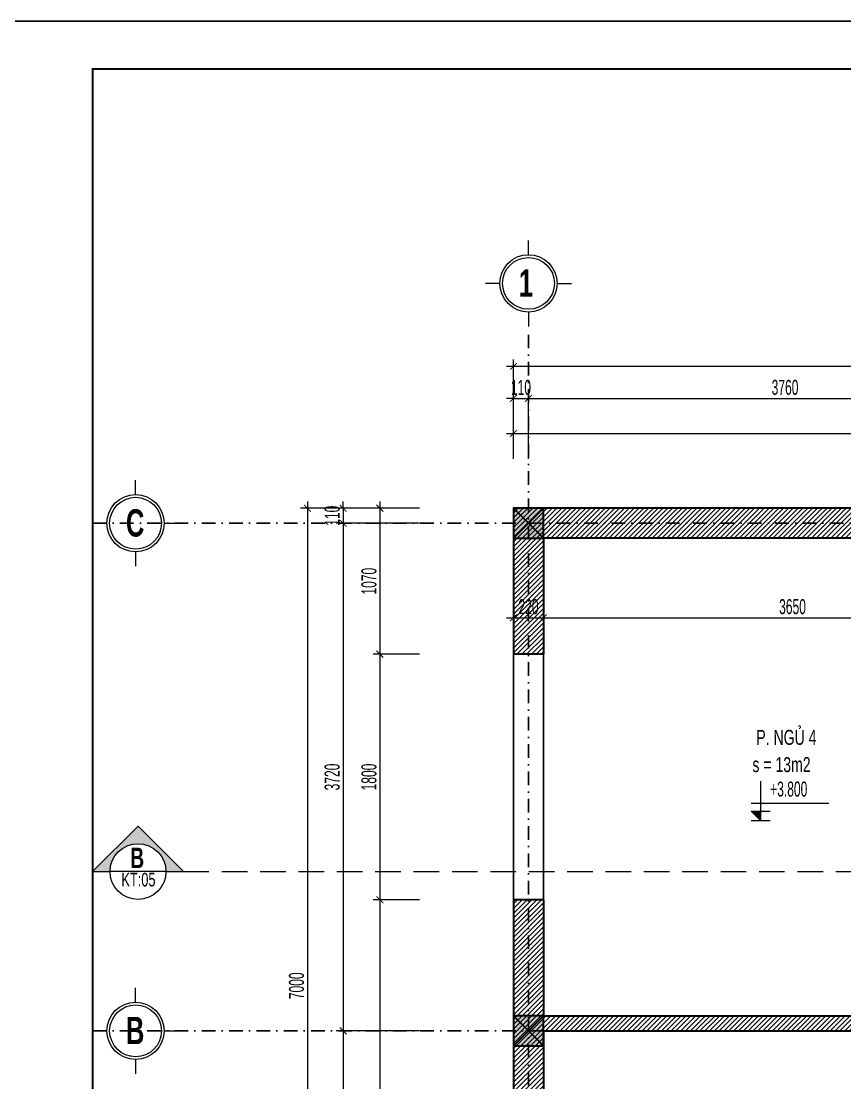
# Model space of a CAD drawing. Header units: inches. Extents: x 274208 to 641690, y -81912 to 129129.
# Drawn here: x 511264 to 517299, y 96287 to 104067 of the extents above; entities that cross this region are included whole.
import ezdxf
from ezdxf.enums import TextEntityAlignment as Align

# ---------------------------------------------------------------- set-up
doc = ezdxf.new("R2010")
doc.units = ezdxf.units.IN
doc.header["$MEASUREMENT"] = 0
doc.header["$PDMODE"] = 3
doc.linetypes.add('$1$HIDDEN', pattern=[0.375, 0.25, -0.125])
doc.linetypes.add('DASHDOT', pattern=[1, 0.5, -0.25, 0, -0.25])
for name, color, linetype, lineweight in [('01.Cut', 255, 'Continuous', 35), ('02.Thay', 145, 'Continuous', 20), ('05.Text', 253, 'Continuous', 18), ('06.betong', 2, 'Continuous', 35), ('08.Dim', 156, 'Continuous', 15), ('09.Hatch', 250, 'Continuous', 5), ('11.Khung bo', 32, 'Continuous', 50), ('12.Khung', 36, 'Continuous', 25), ('DIM', 252, 'Continuous', 20), ('NN_KI HIEU', 22, 'Continuous', 18)]:
    doc.layers.add(name, color=color, linetype=linetype, lineweight=lineweight)
for name, color, linetype in [('NET VUA', 143, 'Continuous'), ('text', 7, 'Continuous'), ('TRUC', 250, 'DASHDOT')]:
    doc.layers.add(name, color=color, linetype=linetype)
doc.layers.add('Tpl_Bound', color=1, linetype='Continuous', plot=False)
doc.styles.add('AVANTH', font='')
doc.styles.add('AVANTHB', font='')
doc.styles.add('TT5_Text Dim', font='hoatbif.shx', dxfattribs={"width": 0.6})
doc.styles.get('AVANTH').set_extended_font_data('.VnAvantH')
doc.styles.get('AVANTHB').set_extended_font_data('.VnAvantH', bold=True)
doc.dimstyles.new('TT5_Dim 1-50', dxfattribs={"dimscale": 50, "dimtxt": 2.2, "dimasz": 1, "dimexe": 1, "dimexo": 0.5, "dimgap": 0.5, "dimtad": 1, "dimdec": 0, "dimzin": 0, "dimdsep": 46, "dimtxsty": 'TT5_Text Dim', "dimblk": 'ARCHTICK', "dimcen": 0, "dimdle": 1, "dimclrd": 256, "dimclre": 256, "dimclrt": 1, "dimadec": 0, "dimazin": 0, "dimtfac": 0.015, "dimtdec": 0, "dimtix": 1, "dimtmove": 2, "dimatfit": 3, "dimldrblk": 'DOT', "dimfxl": 1, "dimtolj": 1, "dimtzin": 0, "dimlwd": -1, "dimlwe": -1, "dimarcsym": 1})

# ---------------------------------------------------------------- blocks, each defined once
blk = doc.blocks.new('100')
at = {"layer": '11.Khung bo', "const_width": 26.7}
blk.add_lwpolyline([(1860913, -945240), (1860913, -916940), (1896063, -916940), (1896063, -945240)], close=True, dxfattribs=at)
at = {"layer": '12.Khung', "color": 1}
blk.add_lwpolyline([(1901579, -945940), (1901579, -916240), (1859580, -916240), (1859580, -945940)], close=True, dxfattribs=at)
blk = doc.blocks.new('\xad3yjrtuktyl')
at = {"layer": '06.betong'}
blk.add_hatch(color=0, dxfattribs=at).paths.add_polyline_path([(-110, -110), (110, -110), (110, 110), (-110, 110)])
at = {"layer": '06.betong', "color": 0}
for p, q in [((-110, 110), (110, -110)), ((-110, -110), (110, 110))]:
    blk.add_line(p, q, dxfattribs=at)
blk.add_lwpolyline([(-110, -110), (110, -110), (110, 110), (-110, 110)], close=True, dxfattribs=at)
blk = doc.blocks.new('DANHTRUC')
for p, q in [((980383, -947347), (980383, -947137)), ((979963, -947767), (979753, -947767)), ((980803, -947767), (981013, -947767)), ((980383, -948187), (980383, -948397))]:
    blk.add_line(p, q)
for radius in [420, 380]:
    blk.add_circle((980383, -947767), radius)
blk = doc.blocks.new('_ARCHTICK')
at = {"color": 0, "linetype": 'ByBlock', "const_width": 0.15}
blk.add_lwpolyline([(-0.5, -0.5), (0.5, 0.5)], dxfattribs=at)
blk = doc.blocks.new('*D449')
at = {"layer": '08.Dim', "transparency": 16777216}
for p, q in [((513892.7, 100547.6), (513892.7, 99377.6)), ((514183.3, 100497.6), (513842.7, 100497.6)), ((514183.3, 99427.6), (513842.7, 99427.6))]:
    blk.add_line(p, q, dxfattribs=at)
at = {"layer": 'Defpoints', "color": 0, "transparency": 16777216}
for p in [(514208.3, 100497.6), (513892.7, 99427.6), (514208.3, 99427.6)]:
    blk.add_point(p, dxfattribs=at)
at = {"layer": '08.Dim', "transparency": 16777216, "xscale": 50, "yscale": 50, "zscale": 50}
for p, rotation in [((513892.7, 100497.6), 90), ((513892.7, 99427.6), 270)]:
    blk.add_blockref('_ARCHTICK', p, dxfattribs=dict(at, rotation=rotation))
at = {"layer": '08.Dim', "color": 1, "transparency": 16777216, "insert": (513812.7, 99962.6), "char_height": 110, "attachment_point": 5, "rotation": 90, "style": 'TT5_Text Dim'}
blk.add_mtext('\\A1;1070', dxfattribs=at)
blk = doc.blocks.new('_DOT')
at = {"color": 1, "linetype": 'ByBlock'}
blk.add_line((-0.5, 0), (-1, 0), dxfattribs=at)
at = {"color": 1, "linetype": 'ByBlock', "const_width": 0.5}
blk.add_lwpolyline([(-0.25, 0, 1), (0.25, 0, 1)], format="xyb", close=True, dxfattribs=at)
blk = doc.blocks.new('*D450')
at = {"layer": '08.Dim', "transparency": 16777216}
for p, q in [((514183.3, 99427.6), (513842.7, 99427.6)), ((513892.7, 99477.6), (513892.7, 97577.6)), ((514183.3, 97627.6), (513842.7, 97627.6))]:
    blk.add_line(p, q, dxfattribs=at)
at = {"layer": 'Defpoints', "color": 0, "transparency": 16777216}
for p in [(514208.3, 99427.6), (513892.7, 97627.6), (514208.3, 97627.6)]:
    blk.add_point(p, dxfattribs=at)
at = {"layer": '08.Dim', "transparency": 16777216, "xscale": 50, "yscale": 50, "zscale": 50}
for p, rotation in [((513892.7, 99427.6), 90), ((513892.7, 97627.6), 270)]:
    blk.add_blockref('_ARCHTICK', p, dxfattribs=dict(at, rotation=rotation))
at = {"layer": '08.Dim', "color": 1, "transparency": 16777216, "insert": (513812.7, 98527.6), "char_height": 110, "attachment_point": 5, "rotation": 90, "style": 'TT5_Text Dim'}
blk.add_mtext('\\A1;1800', dxfattribs=at)
blk = doc.blocks.new('*D451')
at = {"layer": '08.Dim', "transparency": 16777216}
for p, q in [((513892.7, 97677.6), (513892.7, 93447.6)), ((514183.3, 97627.6), (513842.7, 97627.6)), ((514183.3, 93497.6), (513842.7, 93497.6))]:
    blk.add_line(p, q, dxfattribs=at)
at = {"layer": 'Defpoints', "color": 0, "transparency": 16777216}
for p in [(514208.3, 97627.6), (513892.7, 93497.6), (514208.3, 93497.6)]:
    blk.add_point(p, dxfattribs=at)
at = {"layer": '08.Dim', "transparency": 16777216, "xscale": 50, "yscale": 50, "zscale": 50}
for p, rotation in [((513892.7, 97627.6), 90), ((513892.7, 93497.6), 270)]:
    blk.add_blockref('_ARCHTICK', p, dxfattribs=dict(at, rotation=rotation))
at = {"layer": '08.Dim', "color": 1, "transparency": 16777216, "insert": (513812.7, 95562.6), "char_height": 110, "attachment_point": 5, "rotation": 90, "style": 'TT5_Text Dim'}
blk.add_mtext('\\A1;4130', dxfattribs=at)
blk = doc.blocks.new('*D452')
at = {"layer": '08.Dim', "transparency": 16777216}
for p, q in [((513623.3, 100497.6), (513623.3, 100547.6)), ((514183.3, 100497.6), (513573.3, 100497.6)), ((513623.3, 100497.6), (513623.3, 100387.6)), ((514183.3, 100387.6), (513573.3, 100387.6)), ((513623.3, 100387.6), (513623.3, 100337.6))]:
    blk.add_line(p, q, dxfattribs=at)
at = {"layer": 'Defpoints', "color": 0, "transparency": 16777216}
for p in [(514208.3, 100497.6), (513623.3, 100387.6), (514208.3, 100387.6)]:
    blk.add_point(p, dxfattribs=at)
at = {"layer": '08.Dim', "transparency": 16777216, "xscale": 50, "yscale": 50, "zscale": 50}
for p, rotation in [((513623.3, 100497.6), 270), ((513623.3, 100387.6), 90)]:
    blk.add_blockref('_ARCHTICK', p, dxfattribs=dict(at, rotation=rotation))
at = {"layer": '08.Dim', "color": 1, "transparency": 16777216, "insert": (513543.3, 100442.6), "char_height": 110, "attachment_point": 5, "rotation": 90, "style": 'TT5_Text Dim'}
blk.add_mtext('\\A1;110', dxfattribs=at)
blk = doc.blocks.new('*D453')
at = {"layer": '08.Dim', "transparency": 16777216}
for p, q in [((513623.3, 100437.6), (513623.3, 96617.6)), ((514183.3, 100387.6), (513573.3, 100387.6)), ((514183.3, 96667.6), (513573.3, 96667.6))]:
    blk.add_line(p, q, dxfattribs=at)
at = {"layer": 'Defpoints', "color": 0, "transparency": 16777216}
for p in [(514208.3, 100387.6), (513623.3, 96667.6), (514208.3, 96667.6)]:
    blk.add_point(p, dxfattribs=at)
at = {"layer": '08.Dim', "transparency": 16777216, "xscale": 50, "yscale": 50, "zscale": 50}
for p, rotation in [((513623.3, 100387.6), 90), ((513623.3, 96667.6), 270)]:
    blk.add_blockref('_ARCHTICK', p, dxfattribs=dict(at, rotation=rotation))
at = {"layer": '08.Dim', "color": 1, "transparency": 16777216, "insert": (513543.3, 98527.6), "char_height": 110, "attachment_point": 5, "rotation": 90, "style": 'TT5_Text Dim'}
blk.add_mtext('\\A1;3720', dxfattribs=at)
blk = doc.blocks.new('*D454')
at = {"layer": '08.Dim', "transparency": 16777216}
for p, q in [((513623.3, 96717.6), (513623.3, 93557.6)), ((514183.3, 96667.6), (513573.3, 96667.6)), ((514183.3, 93607.6), (513573.3, 93607.6))]:
    blk.add_line(p, q, dxfattribs=at)
at = {"layer": 'Defpoints', "color": 0, "transparency": 16777216}
for p in [(514208.3, 96667.6), (513623.3, 93607.6), (514208.3, 93607.6)]:
    blk.add_point(p, dxfattribs=at)
at = {"layer": '08.Dim', "transparency": 16777216, "xscale": 50, "yscale": 50, "zscale": 50}
for p, rotation in [((513623.3, 96667.6), 90), ((513623.3, 93607.6), 270)]:
    blk.add_blockref('_ARCHTICK', p, dxfattribs=dict(at, rotation=rotation))
at = {"layer": '08.Dim', "color": 1, "transparency": 16777216, "insert": (513543.3, 95137.6), "char_height": 110, "attachment_point": 5, "rotation": 90, "style": 'TT5_Text Dim'}
blk.add_mtext('\\A1;3060', dxfattribs=at)
blk = doc.blocks.new('*D456')
at = {"layer": '08.Dim', "transparency": 16777216}
for p, q in [((513361.9, 100547.6), (513361.9, 93447.6)), ((514183.3, 100497.6), (513311.9, 100497.6)), ((514183.3, 93497.6), (513311.9, 93497.6))]:
    blk.add_line(p, q, dxfattribs=at)
at = {"layer": 'Defpoints', "color": 0, "transparency": 16777216}
for p in [(514208.3, 100497.6), (513361.9, 93497.6), (514208.3, 93497.6)]:
    blk.add_point(p, dxfattribs=at)
at = {"layer": '08.Dim', "transparency": 16777216, "xscale": 50, "yscale": 50, "zscale": 50}
for p, rotation in [((513361.9, 100497.6), 90), ((513361.9, 93497.6), 270)]:
    blk.add_blockref('_ARCHTICK', p, dxfattribs=dict(at, rotation=rotation))
at = {"layer": '08.Dim', "color": 1, "transparency": 16777216, "insert": (513281.9, 96997.6), "char_height": 110, "attachment_point": 5, "rotation": 90, "style": 'TT5_Text Dim'}
blk.add_mtext('\\A1;7000', dxfattribs=at)
blk = doc.blocks.new('*D470')
at = {"layer": '08.Dim', "transparency": 16777216}
for p, q in [((514871.6, 100858.6), (514871.6, 101095.9)), ((525151.6, 100858.6), (525151.6, 101095.9)), ((514821.6, 101045.9), (525201.6, 101045.9))]:
    blk.add_line(p, q, dxfattribs=at)
at = {"layer": 'Defpoints', "color": 0, "transparency": 16777216}
for p in [(525151.6, 101045.9), (514871.6, 100833.6), (525151.6, 100833.6)]:
    blk.add_point(p, dxfattribs=at)
at = {"layer": '08.Dim', "transparency": 16777216, "xscale": 50, "yscale": 50, "zscale": 50, "rotation": 180}
blk.add_blockref('_ARCHTICK', (514871.6, 101045.9), dxfattribs=at)
at = {"layer": '08.Dim', "transparency": 16777216, "xscale": 50, "yscale": 50, "zscale": 50}
blk.add_blockref('_ARCHTICK', (525151.6, 101045.9), dxfattribs=at)
at = {"layer": '08.Dim', "color": 1, "transparency": 16777216, "insert": (520011.6, 101125.9), "char_height": 110, "attachment_point": 5, "style": 'TT5_Text Dim'}
blk.add_mtext('\\A1;10280', dxfattribs=at)
blk = doc.blocks.new('*D472')
at = {"layer": '08.Dim', "transparency": 16777216}
for p, q in [((514871.6, 101302.6), (514821.6, 101302.6)), ((514871.6, 100858.6), (514871.6, 101352.6)), ((514871.6, 101302.6), (514981.6, 101302.6)), ((514981.6, 100858.6), (514981.6, 101352.6)), ((514981.6, 101302.6), (515031.6, 101302.6))]:
    blk.add_line(p, q, dxfattribs=at)
at = {"layer": 'Defpoints', "color": 0, "transparency": 16777216}
for p in [(514981.6, 101302.6), (514871.6, 100833.6), (514981.6, 100833.6)]:
    blk.add_point(p, dxfattribs=at)
at = {"layer": '08.Dim', "transparency": 16777216, "xscale": 50, "yscale": 50, "zscale": 50}
blk.add_blockref('_ARCHTICK', (514871.6, 101302.6), dxfattribs=at)
at = {"layer": '08.Dim', "transparency": 16777216, "xscale": 50, "yscale": 50, "zscale": 50, "rotation": 180}
blk.add_blockref('_ARCHTICK', (514981.6, 101302.6), dxfattribs=at)
at = {"layer": '08.Dim', "color": 1, "transparency": 16777216, "insert": (514926.6, 101382.6), "char_height": 110, "attachment_point": 5, "style": 'TT5_Text Dim'}
blk.add_mtext('\\A1;110', dxfattribs=at)
blk = doc.blocks.new('*D473')
at = {"layer": '08.Dim', "transparency": 16777216}
for p, q in [((514931.6, 101302.6), (518791.6, 101302.6)), ((514981.6, 100858.6), (514981.6, 101352.6)), ((518741.6, 100858.6), (518741.6, 101352.6))]:
    blk.add_line(p, q, dxfattribs=at)
at = {"layer": 'Defpoints', "color": 0, "transparency": 16777216}
for p in [(518741.6, 101302.6), (514981.6, 100833.6), (518741.6, 100833.6)]:
    blk.add_point(p, dxfattribs=at)
at = {"layer": '08.Dim', "transparency": 16777216, "xscale": 50, "yscale": 50, "zscale": 50, "rotation": 180}
blk.add_blockref('_ARCHTICK', (514981.6, 101302.6), dxfattribs=at)
at = {"layer": '08.Dim', "transparency": 16777216, "xscale": 50, "yscale": 50, "zscale": 50}
blk.add_blockref('_ARCHTICK', (518741.6, 101302.6), dxfattribs=at)
at = {"layer": '08.Dim', "color": 1, "transparency": 16777216, "insert": (516861.6, 101382.6), "char_height": 110, "attachment_point": 5, "style": 'TT5_Text Dim'}
blk.add_mtext('\\A1;3760', dxfattribs=at)
blk = doc.blocks.new('*D477')
at = {"layer": '08.Dim', "transparency": 16777216}
for p, q in [((514821.6, 101537.6), (526921.6, 101537.6)), ((514871.6, 100858.6), (514871.6, 101587.6)), ((526871.6, 100858.6), (526871.6, 101587.6))]:
    blk.add_line(p, q, dxfattribs=at)
at = {"layer": 'Defpoints', "color": 0, "transparency": 16777216}
for p in [(526871.6, 101537.6), (514871.6, 100833.6), (526871.6, 100833.6)]:
    blk.add_point(p, dxfattribs=at)
at = {"layer": '08.Dim', "transparency": 16777216, "xscale": 50, "yscale": 50, "zscale": 50, "rotation": 180}
blk.add_blockref('_ARCHTICK', (514871.6, 101537.6), dxfattribs=at)
at = {"layer": '08.Dim', "transparency": 16777216, "xscale": 50, "yscale": 50, "zscale": 50}
blk.add_blockref('_ARCHTICK', (526871.6, 101537.6), dxfattribs=at)
at = {"layer": '08.Dim', "color": 1, "transparency": 16777216, "insert": (520871.6, 101617.6), "char_height": 110, "attachment_point": 5, "style": 'TT5_Text Dim'}
blk.add_mtext('\\A1;12000', dxfattribs=at)
blk = doc.blocks.new('A$C4E7C6F34')
at = {"layer": 'DIM'}
blk.add_hatch(color=256, dxfattribs=at).paths.add_polyline_path([(-38, 0), (-38, 138), (-178, 138)])
for p, q in [((-38, 576), (-38, 0)), ((964, 248), (-178, 248)), ((-178, 138), (101, 138)), ((-178, 138), (-38, 0)), ((-178, 0), (101, 0))]:
    blk.add_line(p, q, dxfattribs=at)
at = {"layer": 'text', "style": 'TT5_Text Dim', "flags": 8}
blk.add_attdef('%%P0.000', text='', height=220, dxfattribs=at).set_placement((102, 461), align=Align.MIDDLE_LEFT)
blk = doc.blocks.new('*D567')
at = {"layer": '08.Dim', "transparency": 16777216}
for p, q in [((514871.6, 99964.6), (514871.6, 99645.4)), ((515091.6, 99964.6), (515091.6, 99645.4)), ((514821.6, 99695.4), (515141.6, 99695.4))]:
    blk.add_line(p, q, dxfattribs=at)
at = {"layer": 'Defpoints', "color": 0, "transparency": 16777216}
for p in [(514871.6, 99989.6), (515091.6, 99989.6), (515091.6, 99695.4)]:
    blk.add_point(p, dxfattribs=at)
at = {"layer": '08.Dim', "transparency": 16777216, "xscale": 50, "yscale": 50, "zscale": 50, "rotation": 180}
blk.add_blockref('_ARCHTICK', (514871.6, 99695.4), dxfattribs=at)
at = {"layer": '08.Dim', "transparency": 16777216, "xscale": 50, "yscale": 50, "zscale": 50}
blk.add_blockref('_ARCHTICK', (515091.6, 99695.4), dxfattribs=at)
at = {"layer": '08.Dim', "color": 1, "transparency": 16777216, "insert": (514981.6, 99775.4), "char_height": 110, "attachment_point": 5, "style": 'TT5_Text Dim'}
blk.add_mtext('\\A1;220', dxfattribs=at)
blk = doc.blocks.new('*D568')
at = {"layer": '08.Dim', "transparency": 16777216}
for p, q in [((515091.6, 99964.6), (515091.6, 99645.4)), ((518741.6, 99964.6), (518741.6, 99645.4)), ((515041.6, 99695.4), (518791.6, 99695.4))]:
    blk.add_line(p, q, dxfattribs=at)
at = {"layer": 'Defpoints', "color": 0, "transparency": 16777216}
for p in [(515091.6, 99989.6), (518741.6, 99989.6), (518741.6, 99695.4)]:
    blk.add_point(p, dxfattribs=at)
at = {"layer": '08.Dim', "transparency": 16777216, "xscale": 50, "yscale": 50, "zscale": 50, "rotation": 180}
blk.add_blockref('_ARCHTICK', (515091.6, 99695.4), dxfattribs=at)
at = {"layer": '08.Dim', "transparency": 16777216, "xscale": 50, "yscale": 50, "zscale": 50}
blk.add_blockref('_ARCHTICK', (518741.6, 99695.4), dxfattribs=at)
at = {"layer": '08.Dim', "color": 1, "transparency": 16777216, "insert": (516916.6, 99775.4), "char_height": 110, "attachment_point": 5, "style": 'TT5_Text Dim'}
blk.add_mtext('\\A1;3650', dxfattribs=at)

msp = doc.modelspace()

# ---------------------------------------------------------------- hatches: boundary and pattern name
at = {"layer": '09.Hatch'}
h = msp.add_hatch(dxfattribs=at)
h.set_pattern_fill('ANSI31', color=256, scale=200)
h.set_pattern_definition([(45, (514871.582, 93497.585), (-17.67767, 17.67767), [])])
h.paths.add_polyline_path([(515091.6, 100277.6), (516641.6, 100277.6), (518741.6, 100277.6), (518741.6, 97817.6), (518851.6, 97817.6), (518851.6, 100277.6), (519351.6, 100277.6), (521651.6, 100277.6), (521651.6, 97817.6), (521871.6, 97817.6), (521871.6, 100277.6), (524931.6, 100277.6), (524931.6, 100027.6), (525151.6, 100027.6), (525151.6, 100497.6), (519351.6, 100497.6), (516641.6, 100497.6), (514871.6, 100497.6), (514871.6, 99427.6), (515091.6, 99427.6)])
h.paths.add_polyline_path([(515091.6, 96667.6), (518741.6, 96667.6), (518741.6, 96447.6), (518851.6, 96447.6), (518851.6, 96777.6), (518851.6, 96887.6), (518741.6, 96887.6), (518741.6, 96777.6), (515091.6, 96777.6), (515091.6, 97627.6), (514871.6, 97627.6), (514871.6, 94857.6), (514871.6, 93497.6), (516691.6, 93497.6), (516691.6, 93717.6), (515091.6, 93717.6), (515091.6, 94857.6)])
h.paths.add_polyline_path([(518741.6, 93717.6), (518091.6, 93717.6), (518091.6, 93497.6), (519851.6, 93497.6), (519851.6, 93717.6), (518851.6, 93717.6), (518851.6, 95017.6), (520741.6, 95017.6), (520741.6, 95127.6), (518851.6, 95127.6), (518851.6, 95517.6), (518741.6, 95517.6)])
h.paths.add_polyline_path([(522161.6, 93497.6), (522161.6, 93717.6), (521761.6, 93717.6), (521761.6, 95517.6), (521651.6, 95517.6), (521651.6, 95127.6), (521541.6, 95127.6), (521541.6, 95017.6), (521651.6, 95017.6), (521651.6, 93717.6), (520451.6, 93717.6), (520451.6, 93497.6)])
h.paths.add_polyline_path([(523361.6, 93717.6), (523361.6, 93497.6), (526871.6, 93497.6), (527171.6, 93497.6), (527171.6, 93717.6), (526871.6, 93717.6), (526871.6, 94717.6), (526981.6, 94717.6), (526981.6, 95117.6), (526651.6, 95117.6), (526651.6, 93717.6)])
h.paths.add_polyline_path([(525151.6, 96777.6), (525151.6, 97027.6), (524931.6, 97027.6), (524931.6, 96777.6), (521871.6, 96777.6), (521871.6, 96887.6), (521651.6, 96887.6), (521651.6, 96777.6), (521651.6, 96447.6), (521761.6, 96447.6), (521761.6, 96667.6), (524931.6, 96667.6), (524931.6, 96557.6), (526651.6, 96557.6), (526871.6, 96557.6), (526871.6, 96777.6), (525871.6, 96777.6)])
msp.add_hatch(color=256, dxfattribs=at).paths.add_polyline_path([(512324.4, 97834.6), (512452.5, 97834.6), (512119.9, 98167.3), (511787.2, 97834.6), (511915.3, 97834.6, -0.414214), (512119.9, 98039.2, -0.414214)])

# ---------------------------------------------------------------- linework, layer by layer
at = {"layer": '01.Cut'}
for p, q in [((516641.6, 100277.6), (515091.6, 100277.6)), ((515091.6, 100277.6), (515091.6, 99427.6)), ((518741.6, 100277.6), (516641.6, 100277.6)), ((515091.6, 99427.6), (514871.6, 99427.6)), ((515091.6, 97627.6), (514871.6, 97627.6)), ((515091.6, 97627.6), (515091.6, 96777.6)), ((515091.6, 96777.6), (518741.6, 96777.6)), ((515091.6, 96667.6), (515091.6, 94857.6)), ((515091.6, 96667.6), (518741.6, 96667.6))]:
    msp.add_line(p, q, dxfattribs=at)
for points in [[(516641.6, 100497.6), (514871.6, 100497.6), (514871.6, 99427.6)], [(519351.6, 100497.6), (516641.6, 100497.6)], [(514871.6, 97627.6), (514871.6, 94857.6)]]:
    msp.add_lwpolyline(points, dxfattribs=at)
at = {"layer": '02.Thay'}
for p, q in [((512119.9, 98167.3), (511787.2, 97834.6)), ((512119.9, 98167.3), (512452.5, 97834.6)), ((511787.2, 97834.6), (511915.3, 97834.6)), ((512324.4, 97834.6), (511915.3, 97834.6)), ((512324.4, 97834.6), (512452.5, 97834.6))]:
    msp.add_line(p, q, dxfattribs=at)
msp.add_circle((512119.9, 97834.6), 204.5, dxfattribs=at)
at = {"layer": 'NET VUA'}
msp.add_lwpolyline([(515091.6, 97627.6), (514871.6, 97627.6), (514871.6, 99427.6), (515091.6, 99427.6)], close=True, dxfattribs=at)
at = {"layer": 'NN_KI HIEU', "linetype": '$1$HIDDEN', "ltscale": 750}
msp.add_lwpolyline([(512452.5, 97834.6), (528731.5, 97834.6)], dxfattribs=at)
at = {"layer": 'Tpl_Bound', "color": 1}
msp.add_lwpolyline([(511120.6, 89216.7), (511120.6, 104066.6), (532120.4, 104066.6), (532120.4, 89216.7)], close=True, dxfattribs=at)
at = {"layer": 'TRUC', "ltscale": 200}
for p, q in [((514981.6, 92064.6), (514981.6, 101862.1)), ((511787.2, 100387.6), (529362.1, 100387.6)), ((511787.2, 96667.6), (529362.1, 96667.6))]:
    msp.add_line(p, q, dxfattribs=at)

# ---------------------------------------------------------------- block references
at = {"layer": '01.Cut'}
for p in [(514981.6, 100387.6), (514981.6, 96667.6)]:
    msp.add_blockref('\xad3yjrtuktyl', p, dxfattribs=at)
at = {"layer": '05.Text', "xscale": 0.5, "yscale": 0.5, "zscale": 0.5}
for name, p in [('100', (-418669.3, 562186.6)), ('DANHTRUC', (24789.9, 576028.7)), ('DANHTRUC', (21910.5, 574270.9)), ('DANHTRUC', (21910.5, 570550.9))]:
    msp.add_blockref(name, p, dxfattribs=at)
at = {"layer": '08.Dim'}
ref = msp.add_blockref('A$C4E7C6F34', (516701.4, 98208.5), dxfattribs=dict(at, xscale=0.5, yscale=0.5, zscale=0.5))
ref.add_attrib('%%P0.000', '+3.800', dxfattribs={"layer": 'text', "height": 110, "style": 'TT5_Text Dim', "width": 0.6, "flags": 8}).set_placement((516752.6, 98439.2), align=Align.MIDDLE_LEFT)

# ---------------------------------------------------------------- texts
at = {"layer": '05.Text', "width": 0.7}
for s, height, style, p in [('1', 200, 'AVANTHB', (514910.8, 102047.8)), ('c', 200, 'AVANTHB', (512031.4, 100289.9)), ('P. NGñ 4', 110, 'TT5_Text Dim', (516651.4, 98763)), ('s = 13m2', 110, 'TT5_Text Dim', (516622.7, 98563.6)), ('b', 200, 'AVANTHB', (512031.4, 96569.9))]:
    msp.add_text(s, height=height, dxfattribs=dict(at, style=style)).set_placement(p)
for s, height, style, p in [('b', 150, 'AVANTHB', (512114.2, 97934.9)), ('KT:05', 100, 'AVANTH', (512123.3, 97775.6))]:
    msp.add_text(s, height=height, dxfattribs=dict(at, style=style)).set_placement(p, align=Align.MIDDLE_CENTER)

# ---------------------------------------------------------------- dimensions: what is measured, and where the dimension line sits
at = {"layer": '08.Dim'}
for base, p1, p2, picture, middle in [((526871.6, 101537.6), (514871.6, 100833.6), (526871.6, 100833.6), '*D477', (520871.6, 101617.6)), ((514981.6, 101302.6), (514871.6, 100833.6), (514981.6, 100833.6), '*D472', (514926.6, 101382.6)), ((518741.6, 101302.6), (514981.6, 100833.6), (518741.6, 100833.6), '*D473', (516861.6, 101382.6)), ((525151.6, 101045.9), (514871.6, 100833.6), (525151.6, 100833.6), '*D470', (520011.6, 101125.9)), ((515091.6, 99695.4), (514871.6, 99989.6), (515091.6, 99989.6), '*D567', (514981.6, 99775.4)), ((518741.6, 99695.4), (515091.6, 99989.6), (518741.6, 99989.6), '*D568', (516916.6, 99775.4))]:
    dim = msp.add_linear_dim(base=base, p1=p1, p2=p2, dimstyle='TT5_Dim 1-50', dxfattribs=at)
    dim.commit()
    dim.dimension.update_dxf_attribs({"geometry": picture, "text_midpoint": middle})
for base, p1, p2, picture, middle in [((513361.9, 93497.6), (514208.3, 100497.6), (514208.3, 93497.6), '*D456', (513281.9, 96997.6)), ((513623.3, 100387.6), (514208.3, 100497.6), (514208.3, 100387.6), '*D452', (513543.3, 100442.6)), ((513892.7, 99427.6), (514208.3, 100497.6), (514208.3, 99427.6), '*D449', (513812.7, 99962.6)), ((513623.3, 96667.6), (514208.3, 100387.6), (514208.3, 96667.6), '*D453', (513543.3, 98527.6)), ((513892.7, 97627.6), (514208.3, 99427.6), (514208.3, 97627.6), '*D450', (513812.7, 98527.6)), ((513892.7, 93497.6), (514208.3, 97627.6), (514208.3, 93497.6), '*D451', (513812.7, 95562.6)), ((513623.3, 93607.6), (514208.3, 96667.6), (514208.3, 93607.6), '*D454', (513543.3, 95137.6))]:
    dim = msp.add_linear_dim(base=base, p1=p1, p2=p2, angle=90, dimstyle='TT5_Dim 1-50', dxfattribs=at)
    dim.commit()
    dim.dimension.update_dxf_attribs({"geometry": picture, "text_midpoint": middle})

doc.saveas('drawing.dxf')
